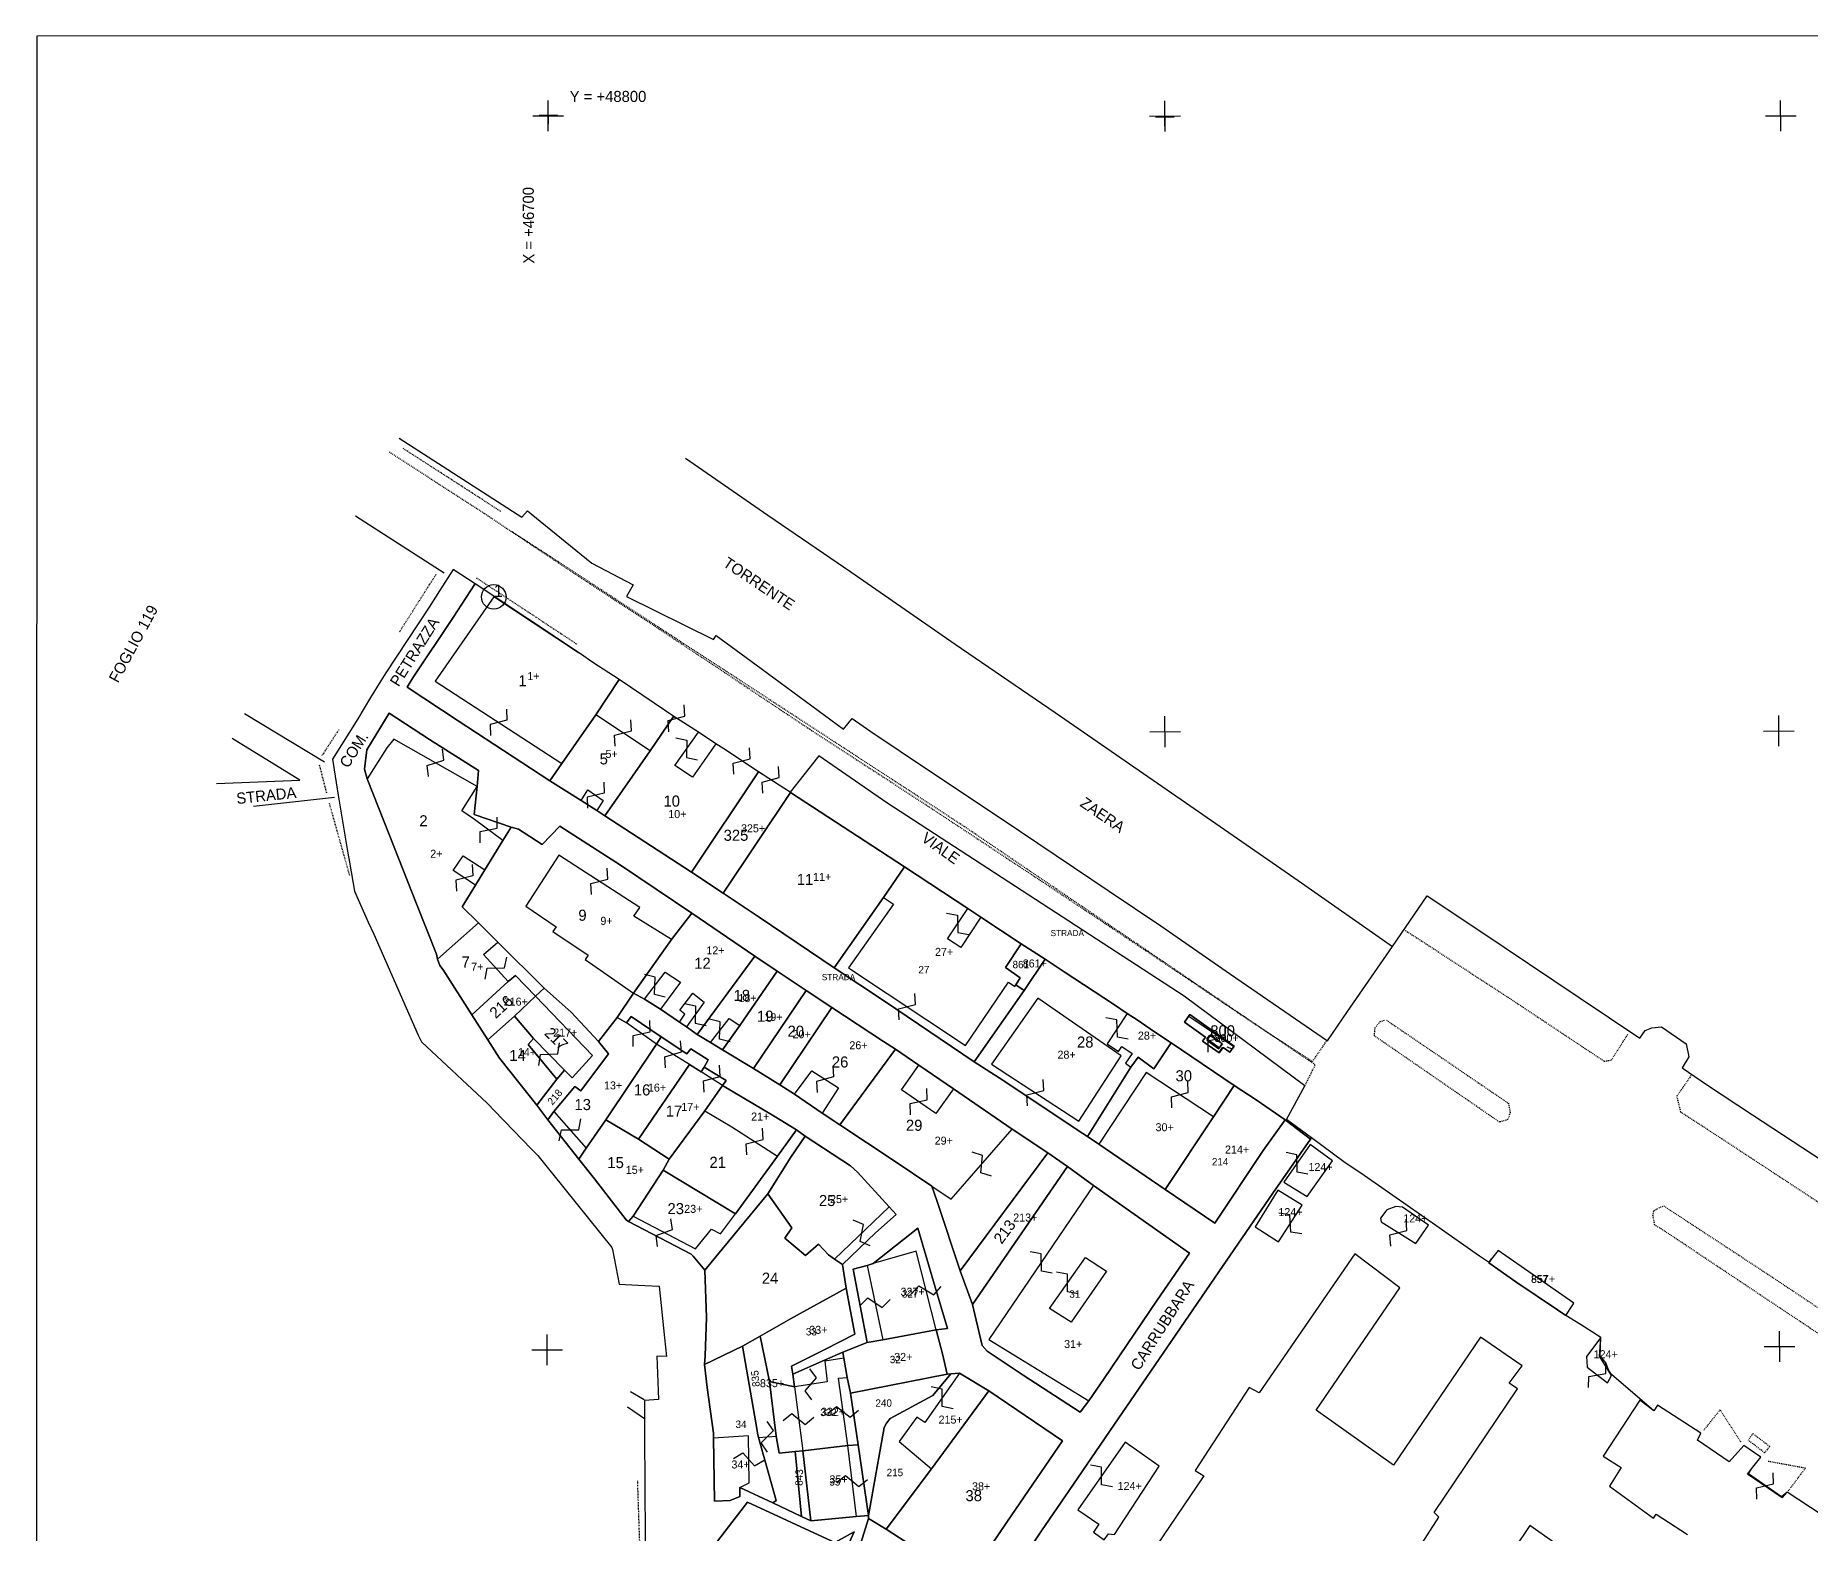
# Model space of a CAD drawing. Header units: metres. Extents: x 48717 to 49347, y 45758 to 46713.
# Drawn here: x 48717.1 to 49005.3, y 46469.6 to 46712.9 of the extents above; entities that cross this region are included whole.
import ezdxf

# ---------------------------------------------------------------- set-up
doc = ezdxf.new("R2010")
doc.units = ezdxf.units.M
for name, pattern in [('CONTINUA', [0]), ('INTERNA', [0]), ('TRATTEGGIATA5', [0.3, 0.15, -0.15]), ('TRATTO-PUNTO', [0.4, 0.15, -0.125, 0, -0.125])]:
    doc.linetypes.add(name, pattern=pattern)
for name, color, linetype in [('CONFINE', 3, 'CONTINUA'), ('FABBRICATI', 1, 'CONTINUA'), ('FIDUCIALI', 5, 'CONTINUA'), ('LINEEVARIE', 6, 'CONTINUA'), ('PARTICELLE', 7, 'CONTINUA'), ('SIMBOLI', 6, 'CONTINUA'), ('STRADE', 8, 'CONTINUA'), ('TESTI', 3, 'CONTINUA')]:
    doc.layers.add(name, color=color, linetype=linetype)

# ---------------------------------------------------------------- blocks, each defined once
blk = doc.blocks.new('20', base_point=(2.5, 2.5))
at = {"layer": 'SIMBOLI'}
blk.add_circle((2.5, 2.5), 2, dxfattribs=at)
blk.add_point((2.5, 2.5), dxfattribs=at)
blk = doc.blocks.new('14', base_point=(2.5, 2.5))
at = {"layer": 'SIMBOLI'}
for p, q in [((0, 2.5), (1.5, 3.5)), ((1.5, 3.5), (3.5, 1.5)), ((3.5, 1.5), (5, 2.5))]:
    blk.add_line(p, q, dxfattribs=at)
blk = doc.blocks.new('3', base_point=(2.5, 2.5))
at = {"layer": 'SIMBOLI'}
for p, q in [((2.5, 0), (2.5, 5)), ((0, 2.5), (5, 2.5))]:
    blk.add_line(p, q, dxfattribs=at)
blk = doc.blocks.new('1', base_point=(2.5, 2.5))
at = {"layer": 'SIMBOLI'}
for p, q in [((2.5, 1), (2.5, 4)), ((1, 2.5), (4, 2.5))]:
    blk.add_line(p, q, dxfattribs=at)

msp = doc.modelspace()

# ---------------------------------------------------------------- linework, layer by layer
at = {"layer": 'CONFINE'}
msp.add_lwpolyline([(49007.222, 46472.573), (49001.536, 46476.323), (49000.651, 46475.548), (48995.256, 46479.272), (48995.767, 46480.087), (48997.254, 46482.018), (48994.508, 46483.89), (48992.127, 46481.256), (48987.003, 46484.733), (48987.508, 46485.891), (48980.488, 46490.46), (48979.889, 46489.509), (48973.05, 46495.418), (48972.613, 46496.058), (48972.1, 46497.343), (48971.191, 46498.462), (48971.283, 46501.445), (48968.007, 46503.518), (48965.634, 46505.019), (48966.745, 46506.758), (48966.903, 46507.007), (48954.601, 46515.547), (48953.552, 46514.191), (48953.047, 46513.641), (48951.573, 46514.644), (48944.519, 46519.618), (48932.829, 46527.723), (48929.536, 46529.967), (48924.295, 46533.85), (48920.264, 46536.838), (48923.226, 46542.33), (48903.597, 46556.863), (48855.321, 46588.259), (48844.286, 46595.897), (48844.093, 46595.647), (48839.629, 46589.992), (48838.605, 46590.643), (48834.502, 46593.319), (48828.835, 46597.014), (48827.582, 46597.846), (48824.756, 46599.758), (48821.743, 46601.638), (48820.72, 46602.306), (48817.547, 46604.426), (48811.876, 46608.268), (48807.597, 46611.081), (48805.56, 46612.443), (48788.444, 46623.835), (48784.896, 46626.179), (48782.669, 46622.72), (48780.978, 46620.026), (48773.978, 46609.357), (48773.123, 46608.054), (48771.485, 46605.369), (48769.389, 46601.934), (48765.31, 46595.341), (48766.177, 46589.85), (48767.813, 46580.116), (48768.067, 46578.604), (48768.874, 46573.922), (48771.108, 46568.909), (48771.989, 46566.915), (48779.236, 46550.533), (48779.731, 46549.458), (48790.413, 46539.463), (48792.949, 46536.858), (48793.179, 46536.616), (48797.619, 46532.045), (48798.669, 46530.975), (48800.835, 46528.291), (48801.089, 46527.977), (48810.69, 46516.076), (48810.763, 46515.702), (48811.86, 46510.107), (48812.807, 46510.057), (48816.022, 46509.883), (48818.329, 46509.758), (48819.205, 46501.376), (48819.523, 46498.331), (48817.949, 46498.386), (48818.239, 46491.34), (48815.948, 46491.18), (48815.958, 46488.223), (48815.971, 46486.464), (48816.039, 46476.564), (48816.046, 46475.585), (48816.132, 46465.853)], dxfattribs=at)
at = {"layer": 'FABBRICATI'}
for points in [[(48791.49, 46621.711), (48781.993, 46608.041), (48802.52, 46594.634), (48808.079, 46602.53), (48811.876, 46608.268), (48807.597, 46611.081), (48805.56, 46612.443), (48805.104, 46612.718), (48791.49, 46621.711)], [(48802.52, 46594.634), (48800.616, 46591.856), (48805.666, 46588.65), (48806.783, 46590.364), (48809.262, 46588.665), (48808.201, 46587.013), (48809.501, 46586.15), (48816.889, 46596.7), (48808.079, 46602.53), (48802.52, 46594.634)], [(48816.889, 46596.7), (48809.501, 46586.15), (48823.583, 46576.989), (48834.471, 46593.274), (48828.835, 46597.014), (48827.582, 46597.846), (48823.774, 46592.433), (48820.882, 46594.314), (48824.756, 46599.758), (48821.743, 46601.638), (48820.706, 46602.286), (48816.889, 46596.7)], [(48774.114, 46597.217), (48770.938, 46592.181), (48774.506, 46583.099), (48778.934, 46571.889), (48782.167, 46563.671), (48782.373, 46562.888), (48788.991, 46568.761), (48786.337, 46571.395), (48788.511, 46574.89), (48784.875, 46577.269), (48786.545, 46579.664), (48790.018, 46577.372), (48792.961, 46582.13), (48788.359, 46585.583), (48786.306, 46586.944), (48788.78, 46590.93), (48775.257, 46598.603), (48774.114, 46597.217)], [(48823.583, 46576.989), (48828.73, 46573.58), (48839.691, 46589.953), (48839.629, 46589.992), (48838.605, 46590.643), (48834.471, 46593.274), (48823.583, 46576.989)], [(48828.73, 46573.58), (48834.57, 46569.703), (48846.78, 46561.466), (48854.795, 46572.912), (48858.197, 46577.872), (48853.047, 46581.231), (48839.691, 46589.953), (48828.73, 46573.58)], [(48796.69, 46571.47), (48801.6, 46568.12), (48801.077, 46567.372), (48806.808, 46563.503), (48806.312, 46562.84), (48814.197, 46557.347), (48820.338, 46566.043), (48814.257, 46569.865), (48815.216, 46571.289), (48802.037, 46579.757), (48796.69, 46571.47)], [(48856.401, 46571.809), (48849.098, 46561.461), (48868.124, 46548.877), (48875.091, 46559.128), (48876.101, 46558.453), (48876.288, 46558.731), (48876.978, 46559.837), (48874.593, 46561.537), (48877.128, 46565.379), (48870.607, 46569.691), (48867.366, 46564.752), (48865.183, 46566.182), (48868.496, 46571.087), (48858.197, 46577.872), (48854.795, 46572.912), (48856.401, 46571.809)], [(48814.197, 46557.347), (48815.984, 46556.384), (48819.305, 46560.746), (48821.807, 46559.132), (48818.593, 46554.732), (48821.628, 46552.647), (48822.511, 46553.932), (48821.688, 46554.606), (48823.812, 46557.36), (48825.662, 46555.886), (48822.776, 46551.868), (48824.504, 46550.628), (48833.882, 46563.381), (48823.684, 46570.326), (48820.338, 46566.043), (48814.197, 46557.347)], [(48782.373, 46562.888), (48782.751, 46561.856), (48783.29, 46561.151), (48787.929, 46553.843), (48793.841, 46559.242), (48789.847, 46563.609), (48792.154, 46565.617), (48788.991, 46568.761), (48782.373, 46562.888)], [(48874.593, 46561.537), (48876.978, 46559.837), (48876.288, 46558.731), (48877.623, 46557.767), (48881.068, 46562.867), (48877.128, 46565.379), (48874.593, 46561.537)], [(48824.504, 46550.628), (48826.697, 46549.322), (48829.723, 46553.241), (48831.457, 46552.092), (48837.495, 46560.951), (48833.882, 46563.381), (48824.504, 46550.628)], [(48787.929, 46553.843), (48790.501, 46549.761), (48794.836, 46553.61), (48798.287, 46556.883), (48795.011, 46560.232), (48793.841, 46559.242), (48787.929, 46553.843)], [(48831.457, 46552.092), (48828.66, 46548.138), (48833.684, 46545.1), (48842.248, 46557.762), (48837.495, 46560.951), (48831.457, 46552.092)], [(48798.287, 46556.883), (48794.836, 46553.61), (48797.965, 46550.007), (48802.993, 46544.872), (48804.247, 46543.618), (48807.502, 46547.253), (48798.287, 46556.883)], [(48833.684, 46545.1), (48837.943, 46542.484), (48846.376, 46555.017), (48842.248, 46557.762), (48833.684, 46545.1)], [(48879.875, 46556.554), (48872.343, 46545.804), (48886.529, 46536.564), (48893.409, 46547.171), (48879.875, 46556.554)], [(48790.501, 46549.761), (48792.402, 46546.785), (48798.501, 46539.143), (48801.739, 46543.381), (48797.054, 46549.033), (48797.965, 46550.007), (48794.836, 46553.61), (48790.501, 46549.761)], [(48804.648, 46542.213), (48801.247, 46538.126), (48806.512, 46532.183), (48809.696, 46536.773), (48817.933, 46549.056), (48813.044, 46552.517), (48811.549, 46553.419), (48808.501, 46549.508), (48810.12, 46547.507), (48805.612, 46541.507), (48804.648, 46542.213)], [(48837.943, 46542.484), (48840.339, 46540.958), (48843.139, 46544.766), (48847.459, 46541.994), (48844.852, 46537.859), (48847.715, 46535.953), (48856.757, 46548.255), (48854.81, 46549.497), (48846.376, 46555.017), (48837.943, 46542.484)], [(48898.775, 46551.07), (48895.996, 46553.006), (48894.377, 46554.078), (48891.092, 46549.128), (48892.957, 46547.89), (48893.492, 46548.701), (48895.174, 46547.532), (48894.075, 46545.994), (48894.977, 46545.325), (48896.13, 46546.972), (48898.684, 46545.049), (48901.525, 46549.298), (48898.775, 46551.07)], [(48909.227, 46548.322), (48909.813, 46549.138), (48907.89, 46550.567), (48907.304, 46549.725), (48909.227, 46548.322)], [(48809.696, 46536.773), (48814.993, 46533.634), (48823.286, 46545.775), (48817.933, 46549.056), (48809.696, 46536.773)], [(48856.757, 46548.255), (48847.715, 46535.953), (48856.493, 46530.135), (48862.631, 46526), (48865.774, 46523.878), (48875.7, 46535.258), (48866.17, 46541.813), (48863.297, 46537.801), (48857.706, 46541.67), (48860.524, 46545.682), (48856.757, 46548.255)], [(48814.993, 46533.634), (48819.994, 46530.381), (48825.756, 46538.253), (48828.629, 46542.381), (48825.192, 46544.552), (48823.286, 46545.775), (48814.993, 46533.634)], [(48897.464, 46544.454), (48889.738, 46532.831), (48900.51, 46525.464), (48908.369, 46537.273), (48897.464, 46544.454)], [(48828.629, 46542.381), (48825.756, 46538.253), (48830.162, 46535.636), (48837.565, 46530.867), (48840.635, 46535.136), (48837.044, 46537.362), (48828.629, 46542.381)], [(48900.51, 46525.464), (48908.579, 46519.987), (48916.431, 46531.785), (48920, 46536.794), (48915.307, 46540.015), (48911.756, 46542.371), (48908.369, 46537.273), (48900.51, 46525.464)], [(48806.512, 46532.183), (48805.278, 46530.39), (48807.864, 46527.218), (48813.018, 46520.555), (48813.375, 46520.254), (48814.102, 46521.113), (48818.994, 46528.635), (48819.994, 46530.381), (48814.993, 46533.634), (48809.696, 46536.773), (48806.512, 46532.183)], [(48839.755, 46530.695), (48836.011, 46524.762), (48839.884, 46519.254), (48838.763, 46517.548), (48842.122, 46514.738), (48844.204, 46516.615), (48845.86, 46514.882), (48846.817, 46514.166), (48855.71, 46522.647), (48850.553, 46528.283), (48849.42, 46529.315), (48842.065, 46534.125), (48839.755, 46530.695)], [(48927.728, 46530.151), (48924.063, 46532.776), (48919.819, 46526.645), (48923.571, 46524.305), (48927.728, 46530.151)], [(48867.262, 46512.251), (48869.252, 46506.771), (48884.653, 46529.226), (48881.459, 46531.398), (48867.262, 46512.251)], [(48818.994, 46528.635), (48814.102, 46521.113), (48824.259, 46515.843), (48826.861, 46519.006), (48828.332, 46518.252), (48830.756, 46521.508), (48818.994, 46528.635)], [(48871.909, 46501.088), (48888.14, 46491.121), (48890.623, 46494.765), (48899.226, 46507.484), (48904.493, 46515.117), (48888.911, 46526.107), (48871.909, 46501.088)], [(48922.771, 46522.937), (48918.834, 46525.382), (48915.134, 46519.407), (48918.967, 46516.952), (48922.771, 46522.937)], [(48941.22, 46516.687), (48943.283, 46519.686), (48939.099, 46522.614), (48938.017, 46522.731), (48936.538, 46522.181), (48935.484, 46520.831), (48935.598, 46520.235), (48941.22, 46516.687)], [(48853.095, 46513.442), (48852.124, 46513.13), (48854.666, 46501.055), (48863.345, 46502.691), (48860.101, 46515.479), (48853.095, 46513.442)], [(48954.601, 46515.547), (48953.552, 46514.191), (48953.081, 46513.582), (48957.474, 46510.487), (48964.261, 46505.946), (48965.634, 46505.019), (48966.745, 46506.758), (48966.903, 46507.007), (48954.601, 46515.547)], [(48834.758, 46501.643), (48836.289, 46494.265), (48840.321, 46493.421), (48840.041, 46495.465), (48839.85, 46496.803), (48845.273, 46499.461), (48850.123, 46502), (48848.742, 46509.466), (48839.66, 46504.446), (48834.758, 46501.643)], [(48837.342, 46485.431), (48836.289, 46494.265), (48834.758, 46501.643), (48831.899, 46500.051), (48834.259, 46486.315), (48834.324, 46485.921), (48834.498, 46485.187), (48837.342, 46485.431)], [(48848.195, 46499.045), (48848.367, 46498.05), (48848.861, 46494.941), (48849.443, 46492.394), (48865.138, 46495.495), (48864.349, 46498.758), (48863.345, 46502.691), (48854.666, 46501.055), (48852.122, 46500.635), (48848.195, 46499.045)], [(48971.283, 46501.445), (48968.959, 46498.363), (48969.054, 46496.62), (48972.364, 46494.085), (48973.008, 46495.251), (48971.089, 46498.375), (48971.283, 46501.445)], [(48840.321, 46493.421), (48841.664, 46483.012), (48849.013, 46483.889), (48847.472, 46494.825), (48848.861, 46494.941), (48848.367, 46498.05), (48845.244, 46497.607), (48845.654, 46494.225), (48840.321, 46493.421)], [(48860.217, 46488.488), (48857.347, 46484.523), (48862.601, 46480.095), (48871.885, 46492.763), (48867.131, 46495.629), (48861.504, 46487.622), (48860.217, 46488.488)], [(48855.238, 46470.315), (48857.378, 46468.889), (48868.378, 46461.89), (48874.799, 46471.429), (48883.87, 46484.636), (48871.885, 46492.763), (48862.601, 46480.095), (48855.238, 46470.315)], [(48831.465, 46475.623), (48831.454, 46477.063), (48832.945, 46477.832), (48832.845, 46485.463), (48827.19, 46485.111), (48827.349, 46474.855), (48829.909, 46474.955), (48831.465, 46475.623)], [(48841.664, 46483.012), (48842.97, 46471.666), (48850.391, 46472.387), (48849.013, 46483.889), (48841.664, 46483.012)], [(48899.538, 46480.534), (48894.016, 46484.457), (48886.344, 46473.425), (48889.747, 46471.126), (48888.911, 46469.823), (48890.621, 46468.567), (48891.342, 46469.559), (48892.299, 46469.436), (48899.538, 46480.534)], [(48829.064, 46469.972), (48826.444, 46466.492), (48842.573, 46459.053), (48846.99, 46468.062), (48832.685, 46474.706), (48829.064, 46469.972)]]:
    msp.add_lwpolyline(points, close=True, dxfattribs=at)
at = {"layer": 'FABBRICATI', "linetype": 'INTERNA'}
msp.add_lwpolyline([(48885.279, 46503.907), (48881.747, 46506.116), (48887.574, 46514.451), (48891.012, 46512.208), (48885.279, 46503.907)], close=True, dxfattribs=at)
at = {"layer": 'FABBRICATI'}
for points in [[(48941.323, 46466.522), (48944.999, 46472.244), (48944.219, 46472.986), (48957.771, 46493.09), (48956.406, 46494.017), (48958.537, 46496.854), (48951.756, 46501.485), (48937.624, 46480.715), (48925.058, 46489.652), (48938.653, 46509.501), (48931.34, 46515.036), (48915.796, 46492.466), (48914.156, 46493.303), (48905.4, 46479.812), (48906.822, 46478.983), (48891.338, 46456.132)], [(49007.222, 46472.573), (49001.536, 46476.323), (49000.762, 46475.382), (48995.127, 46479.256), (48995.767, 46480.087), (48997.254, 46482.018), (48994.508, 46483.89), (48992.127, 46481.256), (48987.003, 46484.733), (48987.508, 46485.891), (48980.488, 46490.46), (48979.889, 46489.509), (48977.635, 46491.273), (48971.691, 46482.14), (48974.579, 46480.311), (48972.719, 46477.297), (48979.821, 46472.067), (48980.286, 46472.725), (48985.382, 46469.46)], [(48970.003, 46463.694), (48959.781, 46470.888), (48954.674, 46463.329)]]:
    msp.add_lwpolyline(points, dxfattribs=at)
at = {"layer": 'LINEEVARIE', "color": 2}
msp.add_lwpolyline([(48717.314, 46712.83), (49346.508, 46712.883), (49345.843, 45758.322), (48717.058, 45757.973), (48717.314, 46712.83)], dxfattribs=at)
at = {"layer": 'LINEEVARIE', "linetype": 'TRATTEGGIATA5'}
for points in [[(48774.475, 46645.279), (48789.987, 46635.257), (48792.967, 46633.247), (48807.105, 46623.852), (48818.44, 46616.441), (48825.934, 46611.472), (48842.812, 46600.204), (48861.706, 46587.929), (48880.467, 46575.539), (48897.059, 46564.487), (48914.925, 46552.463), (48924.443, 46546.245), (48926.762, 46549.597)], [(48923.226, 46542.33), (48924.919, 46545.708), (48867.892, 46584.434), (48794.499, 46632.269)], [(48939.558, 46567.532), (48956.171, 46556.715), (48971.853, 46546.298), (48973.013, 46546.484), (48975.7, 46550.713)], [(48936.457, 46552.983), (48956.281, 46539.474), (48956.572, 46537.974), (48956.184, 46536.813), (48954.834, 46536.421), (48934.524, 46550.413), (48934.622, 46551.723), (48935.442, 46552.741), (48936.262, 46552.983)], [(48985.963, 46543.988), (48983.609, 46540.587), (48984.248, 46538.08), (48990.938, 46533.72), (49010.057, 46521.154), (49029.597, 46507.995), (49034.308, 46504.984), (49042.778, 46499.115), (49051.537, 46493.25), (49056.63, 46490.011), (49073.732, 46478.742), (49090.623, 46467.717), (49107.12, 46456.865), (49128.399, 46442.711), (49145.504, 46431.343), (49161.809, 46420.805), (49177.418, 46410.385), (49198.239, 46396.538), (49215.88, 46384.562), (49217.585, 46384.959), (49219.109, 46389.464)], [(48981.521, 46522.792), (48999.09, 46511.267), (49032.54, 46488.893), (49065.689, 46466.979), (49085.732, 46453.672), (49085.979, 46451.976), (49085.542, 46451.44), (49084.381, 46450.809), (49083.317, 46451.246), (49060.587, 46466.3), (49031.173, 46485.697), (49005.303, 46502.944), (48981.643, 46518.723), (48980.053, 46519.695), (48979.761, 46521.185), (48979.906, 46522.056), (48981.36, 46522.789)], [(48994.056, 46484.451), (48990.666, 46489.692), (48988.026, 46486.399)], [(48995.256, 46484.769), (48995.99, 46485.833), (48998.722, 46483.745), (48997.895, 46482.723), (48995.394, 46484.628)], [(49001.737, 46476.512), (49004.509, 46480.189), (48998.362, 46481.336)]]:
    msp.add_lwpolyline(points, dxfattribs=at)
at = {"layer": 'LINEEVARIE'}
for points in [[(48776.107, 46647.474), (48796.071, 46634.651), (48796.948, 46635.684), (48799.016, 46633.987), (48805.696, 46628.594), (48807.409, 46627.181), (48814.105, 46623.646), (48813.039, 46621.785), (48827.184, 46614.792), (48827.605, 46615.43), (48834.922, 46610.078), (48848.266, 46600.227), (48849.724, 46601.962), (48852.717, 46599.843), (48862.114, 46593.592), (48874.058, 46585.61), (48891.459, 46573.915), (48899.851, 46568.295), (48911.128, 46560.435), (48926.897, 46549.621), (48930.168, 46554.392), (48937.478, 46564.92)], [(48822.618, 46644.248), (48836.007, 46634.964), (48849.459, 46625.766), (48866.453, 46614.015), (48882.652, 46602.919), (48903.857, 46588.317), (48922.131, 46575.661), (48937.478, 46564.92)], [(48783.428, 46625.553), (48769.018, 46634.84)], [(48764.008, 46594.894), (48751.025, 46602.71)], [(48746.463, 46591.398), (48760.009, 46591.971), (48749.024, 46598.698)], [(48765.599, 46589.108), (48752.477, 46587.689)], [(48937.478, 46564.92), (48943.114, 46573.139), (48951.478, 46567.586), (48967.77, 46556.662), (48977.636, 46550.04), (48978.498, 46551.301), (48979.593, 46551.735), (48981.151, 46551.893), (48985.14, 46549.119), (48985.61, 46547.001), (48984.513, 46545.235), (48988.616, 46542.419), (48995.94, 46537.591), (49007.381, 46530.074)], [(48904.362, 46553.622), (48911.71, 46548.701)], [(48904.362, 46553.622), (48911.71, 46548.701)], [(48909.832, 46549.14), (48909.32, 46548.483), (48907.325, 46549.912), (48907.805, 46550.548), (48909.832, 46549.14)], [(48906.89, 46549.375), (48909.322, 46547.724), (48909.855, 46548.528), (48909.907, 46548.492)], [(48906.89, 46549.375), (48909.322, 46547.724), (48909.855, 46548.528), (48909.907, 46548.492)], [(48910.526, 46548.642), (48911.441, 46548.32)], [(48815.941, 46491.334), (48813.685, 46492.624)], [(48815.958, 46488.223), (48813.22, 46490.104)]]:
    msp.add_lwpolyline(points, dxfattribs=at)
at = {"layer": 'LINEEVARIE', "linetype": 'TRATTO-PUNTO'}
for points in [[(48792.628, 46635.573), (48776.768, 46645.832)], [(48776.181, 46616.035), (48782.144, 46625.398)], [(48788.635, 46624.831), (48804.998, 46614.029)], [(48766.33, 46600.143), (48763.585, 46595.936)], [(48763.14, 46594.412), (48764.323, 46589.848)], [(48764.752, 46588.218), (48768.048, 46576.479)], [(48818.343, 46446.882), (48830.88, 46443.636), (48819.645, 46459.169), (48815.277, 46465.833), (48814.859, 46478.154)]]:
    msp.add_lwpolyline(points, dxfattribs=at)
at = {"layer": 'PARTICELLE'}
for points in [[(48807.597, 46611.081), (48805.56, 46612.443), (48788.444, 46623.835), (48788.417, 46623.794), (48784.878, 46618.366), (48778.361, 46608.553), (48777.444, 46607.029), (48785.684, 46601.57), (48800.616, 46591.856), (48802.52, 46594.634), (48808.079, 46602.53), (48811.876, 46608.268), (48807.597, 46611.081)], [(48820.72, 46602.306), (48817.547, 46604.426), (48811.876, 46608.268), (48808.079, 46602.53), (48802.52, 46594.634), (48800.616, 46591.856), (48805.666, 46588.65), (48808.201, 46587.013), (48809.501, 46586.15), (48816.889, 46596.7), (48820.706, 46602.286), (48820.72, 46602.306)], [(48770.896, 46596.862), (48770.466, 46593.756), (48770.938, 46592.181), (48774.506, 46583.099), (48778.934, 46571.889), (48782.167, 46563.671), (48782.373, 46562.888), (48788.991, 46568.761), (48786.337, 46571.395), (48788.511, 46574.89), (48790.018, 46577.372), (48792.961, 46582.13), (48794.341, 46584.307), (48788.307, 46586.362), (48788.78, 46590.93), (48789.035, 46593.507), (48781.062, 46598.567), (48774.525, 46602.808), (48770.896, 46596.862)], [(48834.502, 46593.319), (48828.835, 46597.014), (48827.582, 46597.846), (48824.756, 46599.758), (48821.743, 46601.638), (48820.72, 46602.306), (48820.706, 46602.286), (48816.889, 46596.7), (48809.501, 46586.15), (48823.583, 46576.989), (48834.471, 46593.274), (48834.502, 46593.319)], [(48838.605, 46590.643), (48834.502, 46593.319), (48834.471, 46593.274), (48823.583, 46576.989), (48828.73, 46573.58), (48839.691, 46589.953), (48839.629, 46589.992), (48838.605, 46590.643)], [(48839.691, 46589.953), (48828.73, 46573.58), (48834.57, 46569.703), (48846.78, 46561.466), (48854.795, 46572.912), (48858.197, 46577.872), (48853.047, 46581.231), (48839.691, 46589.953)], [(48788.511, 46574.89), (48786.337, 46571.395), (48788.991, 46568.761), (48792.154, 46565.617), (48799.652, 46558.143), (48804.036, 46554.263), (48808.501, 46549.508), (48811.549, 46553.419), (48814.197, 46557.347), (48820.338, 46566.043), (48823.684, 46570.326), (48812.058, 46578.161), (48802.234, 46584.46), (48799.373, 46581.507), (48795.487, 46584.003), (48794.341, 46584.307), (48792.961, 46582.13), (48790.018, 46577.372), (48788.511, 46574.89)], [(48854.795, 46572.912), (48846.78, 46561.466), (48854.972, 46556.059), (48869.515, 46546.22), (48877.623, 46557.767), (48876.288, 46558.731), (48876.978, 46559.837), (48874.593, 46561.537), (48877.128, 46565.379), (48870.607, 46569.691), (48868.496, 46571.087), (48858.197, 46577.872), (48854.795, 46572.912)], [(48814.197, 46557.347), (48815.984, 46556.384), (48818.593, 46554.732), (48821.628, 46552.647), (48822.776, 46551.868), (48824.504, 46550.628), (48833.882, 46563.381), (48823.684, 46570.326), (48820.338, 46566.043), (48814.197, 46557.347)], [(48782.373, 46562.888), (48782.751, 46561.856), (48783.29, 46561.151), (48787.929, 46553.843), (48793.841, 46559.242), (48795.011, 46560.232), (48798.287, 46556.883), (48799.652, 46558.143), (48792.154, 46565.617), (48788.991, 46568.761), (48782.373, 46562.888)], [(48874.593, 46561.537), (48876.978, 46559.837), (48876.288, 46558.731), (48877.623, 46557.767), (48881.068, 46562.867), (48877.128, 46565.379), (48874.593, 46561.537)], [(48824.504, 46550.628), (48826.697, 46549.322), (48828.66, 46548.138), (48831.457, 46552.092), (48837.495, 46560.951), (48833.882, 46563.381), (48824.504, 46550.628)], [(48898.775, 46551.07), (48895.996, 46553.006), (48894.377, 46554.078), (48892.146, 46555.556), (48884.127, 46560.83), (48881.068, 46562.867), (48877.623, 46557.767), (48869.515, 46546.22), (48874.185, 46543.227), (48886.411, 46535.048), (48887.926, 46534.097), (48894.977, 46545.325), (48896.13, 46546.972), (48898.684, 46545.049), (48901.525, 46549.298), (48898.775, 46551.07)], [(48787.929, 46553.843), (48790.501, 46549.761), (48794.836, 46553.61), (48798.287, 46556.883), (48795.011, 46560.232), (48793.841, 46559.242), (48787.929, 46553.843)], [(48831.457, 46552.092), (48828.66, 46548.138), (48833.684, 46545.1), (48842.248, 46557.762), (48837.495, 46560.951), (48831.457, 46552.092)], [(48798.287, 46556.883), (48794.836, 46553.61), (48797.965, 46550.007), (48797.054, 46549.033), (48801.739, 46543.381), (48802.993, 46544.872), (48804.247, 46543.618), (48807.502, 46547.253), (48798.287, 46556.883)], [(48799.652, 46558.143), (48798.287, 46556.883), (48807.502, 46547.253), (48804.247, 46543.618), (48802.993, 46544.872), (48801.739, 46543.381), (48798.501, 46539.143), (48800.247, 46536.761), (48801.247, 46538.126), (48804.648, 46542.213), (48805.612, 46541.507), (48810.12, 46547.507), (48808.501, 46549.508), (48804.036, 46554.263), (48799.652, 46558.143)], [(48833.684, 46545.1), (48837.943, 46542.484), (48846.376, 46555.017), (48842.248, 46557.762), (48833.684, 46545.1)], [(48790.501, 46549.761), (48792.402, 46546.785), (48798.501, 46539.143), (48801.739, 46543.381), (48797.054, 46549.033), (48797.965, 46550.007), (48794.836, 46553.61), (48790.501, 46549.761)], [(48801.247, 46538.126), (48800.247, 46536.761), (48805.278, 46530.39), (48806.512, 46532.183), (48809.696, 46536.773), (48817.933, 46549.056), (48818.676, 46550.244), (48813.809, 46553.539), (48813.044, 46552.517), (48811.549, 46553.419), (48808.501, 46549.508), (48810.12, 46547.507), (48805.612, 46541.507), (48804.648, 46542.213), (48801.247, 46538.126)], [(48837.943, 46542.484), (48840.339, 46540.958), (48844.852, 46537.859), (48847.715, 46535.953), (48856.757, 46548.255), (48854.81, 46549.497), (48846.376, 46555.017), (48837.943, 46542.484)], [(48903.656, 46552.629), (48907.069, 46550.205), (48906.618, 46549.568), (48909.312, 46547.653), (48909.942, 46548.541), (48911.042, 46547.759), (48911.747, 46548.753), (48904.542, 46553.875), (48903.656, 46552.629)], [(48809.696, 46536.773), (48814.993, 46533.634), (48823.286, 46545.775), (48825.192, 46544.552), (48825.664, 46545.35), (48826.298, 46546.503), (48823.515, 46548.327), (48822.866, 46547.475), (48818.676, 46550.244), (48817.933, 46549.056), (48809.696, 46536.773)], [(48856.757, 46548.255), (48847.715, 46535.953), (48856.493, 46530.135), (48862.631, 46526), (48863.53, 46523.528), (48867.262, 46512.251), (48881.459, 46531.398), (48875.7, 46535.258), (48866.17, 46541.813), (48860.524, 46545.682), (48856.757, 46548.255)], [(48887.926, 46534.097), (48889.738, 46532.831), (48900.51, 46525.464), (48908.369, 46537.273), (48911.756, 46542.371), (48901.525, 46549.298), (48898.684, 46545.049), (48896.13, 46546.972), (48894.977, 46545.325), (48887.926, 46534.097)], [(48814.993, 46533.634), (48819.994, 46530.381), (48825.756, 46538.253), (48828.629, 46542.381), (48829.223, 46543.162), (48825.664, 46545.35), (48825.192, 46544.552), (48823.286, 46545.775), (48814.993, 46533.634)], [(48819.994, 46530.381), (48818.994, 46528.635), (48830.756, 46521.508), (48837.565, 46530.867), (48840.635, 46535.136), (48837.044, 46537.362), (48828.629, 46542.381), (48825.756, 46538.253), (48819.994, 46530.381)], [(48900.51, 46525.464), (48908.579, 46519.987), (48916.431, 46531.785), (48920, 46536.794), (48915.307, 46540.015), (48911.756, 46542.371), (48908.369, 46537.273), (48900.51, 46525.464)], [(48806.512, 46532.183), (48805.278, 46530.39), (48807.864, 46527.218), (48813.018, 46520.555), (48813.375, 46520.254), (48814.102, 46521.113), (48818.994, 46528.635), (48819.994, 46530.381), (48814.993, 46533.634), (48809.696, 46536.773), (48806.512, 46532.183)], [(48814.102, 46521.113), (48813.375, 46520.254), (48823.564, 46514.952), (48823.897, 46514.651), (48825.756, 46512.381), (48836.011, 46524.762), (48839.755, 46530.695), (48842.065, 46534.125), (48840.635, 46535.136), (48837.565, 46530.867), (48830.756, 46521.508), (48818.994, 46528.635), (48814.102, 46521.113)], [(48839.755, 46530.695), (48836.011, 46524.762), (48839.884, 46519.254), (48838.763, 46517.548), (48842.122, 46514.738), (48844.204, 46516.615), (48845.86, 46514.882), (48846.817, 46514.166), (48848.118, 46513.272), (48853.488, 46518.436), (48856.82, 46521.425), (48855.71, 46522.647), (48850.553, 46528.283), (48849.42, 46529.315), (48842.065, 46534.125), (48839.755, 46530.695)], [(48867.262, 46512.251), (48869.252, 46506.771), (48884.653, 46529.226), (48881.459, 46531.398), (48867.262, 46512.251)], [(48869.252, 46506.771), (48869.608, 46505.156), (48870.837, 46500.116), (48871.646, 46499.223), (48877.494, 46495.331), (48886.749, 46489.301), (48888.14, 46491.121), (48890.623, 46494.765), (48899.226, 46507.484), (48904.493, 46515.117), (48888.911, 46526.107), (48884.653, 46529.226), (48869.252, 46506.771)], [(48825.756, 46512.381), (48826.057, 46504.677), (48825.799, 46498.45), (48825.715, 46497.049), (48831.899, 46500.051), (48834.758, 46501.643), (48839.66, 46504.446), (48848.742, 46509.466), (48848.118, 46513.272), (48846.817, 46514.166), (48845.86, 46514.882), (48844.204, 46516.615), (48842.122, 46514.738), (48838.763, 46517.548), (48839.884, 46519.254), (48836.011, 46524.762), (48825.756, 46512.381)], [(48849.835, 46512.51), (48852.122, 46500.635), (48854.666, 46501.055), (48863.345, 46502.691), (48865.161, 46502.897), (48863.196, 46509.589), (48860.356, 46519.18), (48853.095, 46513.442), (48852.124, 46513.13), (48849.835, 46512.51)], [(48954.601, 46515.547), (48953.552, 46514.191), (48953.081, 46513.582), (48957.474, 46510.487), (48964.261, 46505.946), (48965.634, 46505.019), (48966.745, 46506.758), (48966.903, 46507.007), (48954.601, 46515.547)], [(48834.758, 46501.643), (48836.289, 46494.265), (48840.321, 46493.421), (48840.041, 46495.465), (48839.85, 46496.803), (48845.273, 46499.461), (48850.123, 46502), (48848.742, 46509.466), (48839.66, 46504.446), (48834.758, 46501.643)], [(48837.342, 46485.431), (48836.289, 46494.265), (48834.758, 46501.643), (48831.899, 46500.051), (48834.259, 46486.315), (48834.324, 46485.921), (48834.498, 46485.187), (48837.331, 46474.938), (48836.795, 46474.566), (48841.465, 46472.372), (48840.433, 46482.897), (48837.856, 46482.655), (48837.342, 46485.431)], [(48848.195, 46499.045), (48848.367, 46498.05), (48848.861, 46494.941), (48849.443, 46492.394), (48865.138, 46495.495), (48864.349, 46498.758), (48863.345, 46502.691), (48854.666, 46501.055), (48852.122, 46500.635), (48848.195, 46499.045)], [(48827.158, 46485.919), (48827.19, 46485.111), (48827.349, 46474.855), (48829.909, 46474.955), (48831.465, 46475.623), (48831.454, 46477.063), (48836.795, 46474.566), (48837.331, 46474.938), (48834.498, 46485.187), (48834.324, 46485.921), (48834.259, 46486.315), (48831.899, 46500.051), (48825.715, 46497.049), (48826.154, 46493.296), (48827.158, 46485.919)], [(48840.321, 46493.421), (48836.289, 46494.265), (48837.342, 46485.431), (48837.856, 46482.655), (48840.433, 46482.897), (48841.664, 46483.012), (48849.013, 46483.889), (48850.651, 46484.008), (48849.443, 46492.394), (48848.861, 46494.941), (48848.367, 46498.05), (48848.195, 46499.045), (48845.228, 46497.747), (48840.041, 46495.465), (48840.321, 46493.421)], [(48849.443, 46492.394), (48850.651, 46484.008), (48852.364, 46472.54), (48854.905, 46486.843), (48855.285, 46487.494), (48855.846, 46488.274), (48862.808, 46492.037), (48865.734, 46495.549), (48865.138, 46495.495), (48849.443, 46492.394)], [(48852.364, 46472.54), (48852.332, 46472.03), (48855.238, 46470.315), (48862.601, 46480.095), (48871.885, 46492.763), (48867.131, 46495.629), (48865.734, 46495.549), (48862.808, 46492.037), (48855.846, 46488.274), (48855.285, 46487.494), (48854.905, 46486.843), (48852.364, 46472.54)], [(48855.238, 46470.315), (48857.378, 46468.889), (48868.378, 46461.89), (48874.799, 46471.429), (48883.87, 46484.636), (48871.885, 46492.763), (48862.601, 46480.095), (48855.238, 46470.315)], [(48841.664, 46483.012), (48842.97, 46471.666), (48850.391, 46472.387), (48852.364, 46472.54), (48850.651, 46484.008), (48849.013, 46483.889), (48841.664, 46483.012)], [(48840.433, 46482.897), (48841.465, 46472.372), (48842.97, 46471.666), (48841.664, 46483.012), (48840.433, 46482.897)], [(48829.064, 46469.972), (48826.444, 46466.492), (48832.413, 46462.248), (48842.887, 46454.219), (48844.144, 46456.905), (48849.997, 46469.885), (48847.354, 46468.428), (48846.99, 46468.062), (48832.685, 46474.706), (48829.064, 46469.972)], [(48850.101, 46464.712), (48848.672, 46460.18), (48850.21, 46459.154), (48851.015, 46458.727), (48861.467, 46451.782), (48868.378, 46461.89), (48857.378, 46468.889), (48855.238, 46470.315), (48852.332, 46472.03), (48850.101, 46464.712)]]:
    msp.add_lwpolyline(points, close=True, dxfattribs=at)
msp.add_lwpolyline([(49007.222, 46472.573), (49001.536, 46476.323), (49000.651, 46475.548), (48995.256, 46479.272), (48995.767, 46480.087), (48997.254, 46482.018), (48994.508, 46483.89), (48992.127, 46481.256), (48987.003, 46484.733), (48987.508, 46485.891), (48980.488, 46490.46), (48979.889, 46489.509), (48973.05, 46495.418), (48972.613, 46496.058), (48972.1, 46497.343), (48971.191, 46498.462), (48971.283, 46501.445), (48968.007, 46503.518), (48965.634, 46505.019), (48964.261, 46505.946), (48957.474, 46510.487), (48953.081, 46513.582), (48953.552, 46514.191), (48953.047, 46513.641), (48951.573, 46514.644), (48944.519, 46519.618), (48932.829, 46527.723), (48929.536, 46529.967), (48924.295, 46533.85), (48924.146, 46533.639), (48918.023, 46524.876), (48909.273, 46512.102), (48900.917, 46499.899), (48892.88, 46488.242), (48884.956, 46476.57), (48880.436, 46470.039), (48877.925, 46466.254)], dxfattribs=at)
at = {"layer": 'STRADE'}
for points in [[(48877.925, 46466.254), (48880.436, 46470.039), (48884.956, 46476.57), (48892.88, 46488.242), (48900.917, 46499.899), (48909.273, 46512.102), (48918.023, 46524.876), (48924.146, 46533.639), (48920, 46536.794), (48916.431, 46531.785), (48908.579, 46519.987), (48900.51, 46525.464), (48889.738, 46532.831), (48887.926, 46534.097), (48886.411, 46535.048), (48874.185, 46543.227), (48869.515, 46546.22), (48854.972, 46556.059), (48846.78, 46561.466), (48834.57, 46569.703), (48828.73, 46573.58), (48823.583, 46576.989), (48809.501, 46586.15), (48808.201, 46587.013), (48805.666, 46588.65), (48800.616, 46591.856), (48785.684, 46601.57), (48777.444, 46607.029), (48778.361, 46608.553), (48784.878, 46618.366), (48788.417, 46623.794), (48788.444, 46623.835), (48784.896, 46626.179), (48784.896, 46626.179), (48782.669, 46622.72), (48780.978, 46620.026), (48773.978, 46609.357), (48773.123, 46608.054), (48771.485, 46605.369), (48769.389, 46601.934), (48765.31, 46595.341), (48766.177, 46589.85), (48767.813, 46580.116), (48768.067, 46578.604), (48768.874, 46573.922), (48771.108, 46568.909), (48771.989, 46566.915), (48779.236, 46550.533), (48779.731, 46549.458), (48790.413, 46539.463), (48792.949, 46536.858), (48793.179, 46536.616), (48797.619, 46532.045), (48798.669, 46530.975), (48800.835, 46528.291), (48801.089, 46527.977), (48810.69, 46516.076), (48810.763, 46515.702), (48811.86, 46510.107), (48812.807, 46510.057), (48816.022, 46509.883), (48818.329, 46509.758), (48819.205, 46501.375), (48819.523, 46498.331), (48817.949, 46498.386), (48818.239, 46491.34), (48815.948, 46491.18), (48815.958, 46488.223), (48815.971, 46486.463), (48816.039, 46476.564), (48816.046, 46475.585), (48816.132, 46465.853)], [(48826.444, 46466.492), (48829.064, 46469.972), (48832.685, 46474.706), (48846.99, 46468.062)], [(48847.354, 46468.428), (48849.997, 46469.885), (48844.144, 46456.905)]]:
    msp.add_lwpolyline(points, dxfattribs=at)
at = {"layer": 'STRADE', "linetype": 'INTERNA'}
msp.add_lwpolyline([(48850.101, 46464.712), (48852.332, 46472.03), (48852.364, 46472.54), (48850.391, 46472.387), (48842.97, 46471.666), (48841.465, 46472.372), (48836.795, 46474.566), (48831.454, 46477.063), (48831.465, 46475.623), (48831.465, 46475.623), (48829.909, 46474.955), (48827.349, 46474.855), (48827.19, 46485.111), (48827.158, 46485.919), (48826.154, 46493.296), (48825.715, 46497.049), (48825.799, 46498.45), (48826.057, 46504.677), (48825.756, 46512.381), (48823.897, 46514.651), (48823.564, 46514.952), (48813.375, 46520.254), (48813.018, 46520.555), (48807.864, 46527.218), (48805.278, 46530.39), (48800.247, 46536.761), (48798.501, 46539.143), (48792.402, 46546.785), (48790.501, 46549.761), (48787.929, 46553.843), (48783.29, 46561.151), (48782.751, 46561.856), (48782.373, 46562.888), (48782.167, 46563.671), (48778.934, 46571.889), (48774.506, 46583.099), (48770.938, 46592.181), (48770.466, 46593.756), (48770.896, 46596.862), (48774.525, 46602.808), (48781.062, 46598.567), (48789.035, 46593.507), (48788.78, 46590.93), (48788.307, 46586.362), (48794.341, 46584.307), (48795.487, 46584.003), (48799.373, 46581.507), (48802.234, 46584.46), (48812.058, 46578.161), (48823.684, 46570.326), (48833.882, 46563.381), (48837.495, 46560.951), (48842.248, 46557.762), (48846.376, 46555.017), (48854.81, 46549.497), (48856.757, 46548.255), (48860.524, 46545.682), (48866.17, 46541.813), (48875.7, 46535.258), (48881.459, 46531.398), (48884.653, 46529.226), (48888.911, 46526.107), (48904.493, 46515.117), (48899.226, 46507.484), (48890.623, 46494.765), (48888.14, 46491.121), (48886.749, 46489.301), (48877.494, 46495.331), (48871.646, 46499.223), (48870.837, 46500.116), (48869.608, 46505.156), (48869.252, 46506.771), (48867.262, 46512.251), (48863.53, 46523.528), (48862.631, 46526), (48856.493, 46530.135), (48847.715, 46535.953), (48844.852, 46537.859), (48840.339, 46540.958), (48837.943, 46542.484), (48833.684, 46545.1), (48828.66, 46548.138), (48826.697, 46549.322), (48824.504, 46550.628), (48822.776, 46551.868), (48821.628, 46552.647), (48818.593, 46554.732), (48815.984, 46556.384), (48814.197, 46557.347), (48811.549, 46553.419), (48813.044, 46552.517), (48813.809, 46553.539), (48818.676, 46550.244), (48822.866, 46547.475), (48823.515, 46548.327), (48826.298, 46546.503), (48825.664, 46545.35), (48829.223, 46543.162), (48828.629, 46542.381), (48837.044, 46537.362), (48840.635, 46535.136), (48842.065, 46534.125), (48849.42, 46529.315), (48850.553, 46528.283), (48855.71, 46522.647), (48856.82, 46521.425), (48853.488, 46518.436), (48848.118, 46513.272), (48848.742, 46509.466), (48850.123, 46502), (48845.273, 46499.461), (48839.85, 46496.803), (48840.041, 46495.465), (48845.228, 46497.747), (48848.195, 46499.045), (48852.122, 46500.635), (48849.835, 46512.51), (48852.124, 46513.13), (48853.095, 46513.442), (48860.356, 46519.18), (48863.196, 46509.589), (48865.161, 46502.897), (48863.345, 46502.691), (48864.349, 46498.758), (48865.138, 46495.495), (48865.734, 46495.549), (48867.131, 46495.629), (48871.885, 46492.763), (48883.87, 46484.636), (48874.799, 46471.429), (48868.378, 46461.89)], dxfattribs=at)
at = {"layer": 'STRADE'}
msp.add_lwpolyline([(48924.295, 46533.85), (48920.264, 46536.838), (48923.226, 46542.33), (48903.597, 46556.863), (48855.321, 46588.259), (48844.286, 46595.897), (48844.093, 46595.647), (48839.629, 46589.992), (48839.691, 46589.953), (48853.047, 46581.231), (48858.197, 46577.872), (48868.496, 46571.087), (48870.607, 46569.691), (48877.128, 46565.379), (48881.068, 46562.867), (48884.127, 46560.83), (48892.146, 46555.556), (48894.377, 46554.078), (48895.996, 46553.006), (48898.775, 46551.07), (48901.525, 46549.298), (48911.756, 46542.371), (48915.307, 46540.015), (48920, 46536.794), (48924.146, 46533.639), (48924.295, 46533.85)], close=True, dxfattribs=at)
at = {"layer": 'STRADE', "linetype": 'INTERNA'}
msp.add_lwpolyline([(48907.069, 46550.205), (48903.656, 46552.629), (48904.542, 46553.875), (48911.747, 46548.753), (48911.042, 46547.759), (48909.942, 46548.541), (48909.312, 46547.653), (48906.618, 46549.568), (48907.069, 46550.205)], close=True, dxfattribs=at)

# ---------------------------------------------------------------- block references
at = {"layer": 'FIDUCIALI'}
msp.add_blockref('20', (48791.49, 46621.711), dxfattribs=at)
at = {"layer": 'SIMBOLI'}
for name, p, rotation in [('3', (48800.32, 46699.836), 0.401), ('1', (48800.348, 46699.972), 0.401), ('3', (48900.511, 46699.8), 0.401), ('1', (48900.487, 46699.663), 0.401), ('3', (49000.518, 46699.835), 0.401), ('14', (48792.256, 46601.339), 239.342), ('14', (48812.484, 46599.615), 59.019), ('14', (48821.182, 46601.988), 60.394), ('3', (48900.521, 46599.828), 0.401), ('3', (49000.213, 46599.941), 0.401), ('14', (48822.819, 46597.035), -45.496), ('14', (48782.018, 46594.767), 62.514), ('14', (48831.761, 46595.072), 58.962), ('14', (48836.461, 46592.007), 59.936), ('14', (48808.023, 46589.515), 238.196), ('14', (48790.659, 46583.858), 55.982), ('14', (48786.692, 46576.08), 239.342), ('14', (48808.627, 46575.523), 59.707), ('14', (48866.839, 46568.634), -44.006), ('14', (48791.843, 46561.426), 45.783), ('14', (48817.645, 46558.566), 132.592), ('14', (48824.219, 46553.878), -45.725), ('14', (48858.611, 46555.169), 59.076), ('14', (48815.489, 46550.786), 57.415), ('14', (48828.21, 46551.282), 132.191), ('14', (48892.735, 46551.603), 136.489), ('14', (48820.61, 46547.416), 60.795), ('14', (48908.852, 46549.852), 236.248), ('14', (48800.479, 46547.439), 47.731), ('14', (48826.91, 46543.466), 60.165), ('14', (48845.299, 46543.38), 239.743), ('14', (48860.501, 46539.735), 57.988), ('14', (48879.437, 46541.185), 59.42), ('14', (48902.916, 46540.865), 59.134), ('14', (48803.879, 46535.155), 44.866), ('14', (48833.863, 46533.252), 59.649), ('14', (48870.737, 46529.567), 128.753), ('14', (48921.941, 46529.71), 135.343), ('14', (48819.182, 46518.477), 64.348), ('14', (48920.868, 46519.944), 137.692), ('14', (48851.263, 46518.407), 123.596), ('14', (48938.409, 46518.461), 60.165), ('14', (48880.409, 46513.597), 135.858), ('14', (48884.661, 46510.284), 135.056), ('14', (48861.723, 46509.086), 14.325), ('14', (48853.395, 46507.092), 11.46), ('3', (48800.163, 46499.437), 0.401), ('3', (49000.324, 46499.963), 0.401), ('14', (48842.989, 46493.824), 93.456), ('14', (48970.709, 46495.353), 55.466), ('14', (48864.317, 46491.624), 134.884), ('14', (48840.992, 46488.217), 5.787), ('14', (48848.242, 46489.358), 6.59), ('14', (48835.92, 46485.309), 90.534), ('14', (48832.895, 46481.648), -2.579), ('14', (48890.181, 46478.942), 135.171), ('14', (48849.702, 46478.139), 5.1), ('14', (48997.945, 46477.319), 58.16)]:
    msp.add_blockref(name, p, dxfattribs=dict(at, rotation=rotation))

# ---------------------------------------------------------------- texts
at = {"layer": 'FABBRICATI', "color": 7}
for s, p in [('1+', (48796.943, 46608.199)), ('5+', (48809.631, 46595.56)), ('10+', (48819.828, 46585.784)), ('325+', (48831.64, 46583.479)), ('2+', (48781.173, 46579.345)), ('11+', (48843.357, 46575.594)), ('9+', (48808.81, 46568.45)), ('12+', (48826.017, 46563.655)), ('27+', (48863.151, 46563.412)), ('7+', (48787.814, 46560.99)), ('861+', (48877.403, 46561.524)), ('216+', (48793.097, 46555.325)), ('18+', (48831.221, 46555.907)), ('19+', (48835.441, 46552.838)), ('217+', (48801.145, 46550.302)), ('20+', (48840.022, 46550.034)), ('28+', (48896.105, 46549.814)), ('800+', (48908.551, 46549.44)), ('14+', (48795.407, 46547.127)), ('26+', (48849.246, 46548.244)), ('28+', (48883.043, 46546.711)), ('13+', (48809.397, 46541.727)), ('16+', (48816.525, 46541.365)), ('17+', (48821.941, 46538.236)), ('21+', (48833.292, 46536.67)), ('30+', (48898.973, 46534.933)), ('29+', (48863.103, 46532.758)), ('214+', (48910.256, 46531.307)), ('124+', (48923.81, 46528.473)), ('15+', (48812.928, 46528.013)), ('25+', (48846.103, 46523.26)), ('23+', (48822.419, 46521.676)), ('213+', (48875.857, 46520.268)), ('124+', (48918.922, 46521.147)), ('124+', (48939.208, 46520.13)), ('857+', (48959.952, 46510.303)), ('327+', (48857.552, 46508.209)), ('33+', (48842.731, 46502.028)), ('31+', (48884.122, 46499.723)), ('32+', (48856.527, 46497.625)), ('124+', (48970.124, 46498.07)), ('835+', (48834.722, 46493.37)), ('332+', (48844.629, 46488.723)), ('215+', (48863.729, 46487.451)), ('34+', (48830.09, 46480.164)), ('35+', (48846.009, 46477.747)), ('38+', (48869.172, 46476.619)), ('124+', (48892.809, 46476.67))]:
    msp.add_text(s, height=1.3, dxfattribs=at).set_placement(p)
at = {"layer": 'FIDUCIALI'}
msp.add_text('1', height=2, dxfattribs=at).set_placement((48791.49, 46621.711))
at = {"layer": 'PARTICELLE', "color": 7}
for s, height, p in [('1', 1.8, (48795.492, 46607.197)), ('5', 1.8, (48808.682, 46594.503)), ('10', 1.8, (48819.05, 46587.647)), ('2', 1.8, (48779.401, 46584.451)), ('325', 1.8, (48828.821, 46582.094)), ('11', 1.8, (48840.702, 46574.931)), ('9', 1.8, (48805.226, 46569.114)), ('7', 1.8, (48786.258, 46561.518)), ('12', 1.8, (48824.044, 46561.309)), ('27', 1.2, (48860.458, 46560.57)), ('861', 1.2, (48875.748, 46561.404)), ('18', 1.8, (48830.435, 46556.091)), ('19', 1.8, (48834.247, 46552.716)), ('20', 1.8, (48839.205, 46550.279)), ('28', 1.8, (48886.211, 46548.516)), ('800', 1.8, (48907.86, 46550.34)), ('14', 1.8, (48794.019, 46546.344)), ('26', 1.8, (48846.4, 46545.279)), ('30', 1.8, (48902.219, 46543.034)), ('16', 1.8, (48814.234, 46540.745)), ('13', 1.8, (48804.592, 46538.363)), ('17', 1.8, (48819.426, 46537.305)), ('29', 1.8, (48858.43, 46534.999)), ('15', 1.8, (48809.939, 46528.94)), ('21', 1.8, (48826.522, 46528.982)), ('214', 1.2, (48908.126, 46529.376)), ('25', 1.8, (48844.297, 46522.78)), ('23', 1.8, (48819.706, 46521.464)), ('24', 1.8, (48835.03, 46510.169)), ('857', 1.2, (48959.982, 46510.283)), ('327', 1.2, (48857.77, 46507.909)), ('31', 1.2, (48884.967, 46507.888)), ('33', 1.2, (48842.175, 46501.766)), ('32', 1.2, (48855.814, 46497.261)), ('332', 1.2, (48844.514, 46488.67)), ('240', 1.2, (48853.478, 46490.189)), ('34', 1.2, (48830.75, 46486.743)), ('35', 1.2, (48845.993, 46477.389)), ('215', 1.2, (48855.299, 46478.911)), ('38', 1.8, (48868.103, 46474.848))]:
    msp.add_text(s, height=height, dxfattribs=at).set_placement(p)
for s, height, rotation, p in [('216', 1.8, 42.402, (48791.815, 46553.133)), ('217', 1.8, 315.437, (48799.588, 46550.715)), ('218', 1.2, 50.08, (48801.011, 46539.075)), ('213', 1.8, 53.174, (48873.973, 46516.484)), ('835', 1.2, 95.691, (48834.707, 46493.473)), ('843', 1.2, 89.159, (48841.654, 46477.352))]:
    msp.add_text(s, height=height, rotation=rotation, dxfattribs=at).set_placement(p)
at = {"layer": 'STRADE', "color": 7}
for p in [(48881.921, 46566.621), (48844.766, 46559.461)]:
    msp.add_text('STRADA', height=1, dxfattribs=at).set_placement(p)
at = {"layer": 'TESTI', "color": 3}
msp.add_text('Y = +48800', height=1.8, dxfattribs=at).set_placement((48803.82, 46702.086))
for s, rotation, p in [('X = +46700', 90.419, (48798.07, 46675.835)), ('TORRENTE', 326.209, (48828.567, 46626.803)), ('FOGLIO 119', 61.483, (48730.451, 46607.624)), ('PETRAZZA', 57.758, (48776.033, 46606.997)), ('COM.', 57.472, (48767.838, 46593.776)), ('STRADA', 5.902, (48749.776, 46588.064)), ('ZAERA', 325.636, (48886.555, 46587.837)), ('VIALE', 324.375, (48860.784, 46582.168)), ('CARRUBBARA', 57.357, (48896.313, 46495.923))]:
    msp.add_text(s, height=1.8, rotation=rotation, dxfattribs=at).set_placement(p)

doc.saveas('drawing.dxf')
